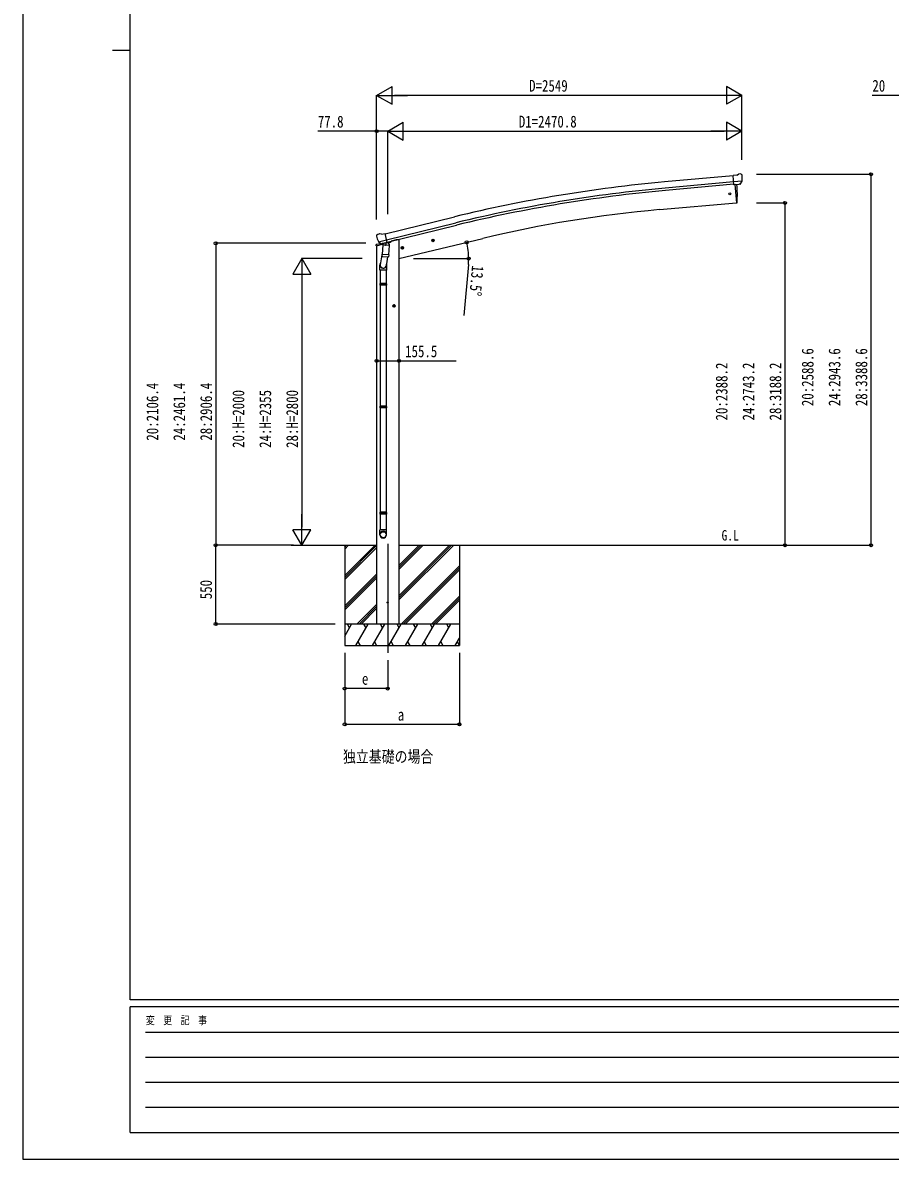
# Model space of a CAD drawing. Units: millimetres, scale not verified. Extents: x -10512 to 10512, y -7425 to 7425.
# Drawn here: x -10512 to -4461, y -7425 to 505 of the extents above; entities that cross this region are included whole.
import ezdxf
from ezdxf.enums import TextEntityAlignment as Align

# ---------------------------------------------------------------- set-up
doc = ezdxf.new("R2010")
doc.units = ezdxf.units.MM
doc.header["$LTSCALE"] = 30
for name, color, linetype in [('0-2_USER1', 3, 'Continuous'), ('0-3_YKK_12', 2, 'Continuous'), ('0-4_YKK_13', 4, 'Continuous'), ('0-5_YKK_A1', 4, 'Continuous'), ('0-6_YKK_D', 6, 'Continuous'), ('0-7_YKK_ZWAK', 7, 'Continuous')]:
    doc.layers.add(name, color=color, linetype=linetype)
doc.styles.add('ＭＳ ゴシック', font='')
doc.styles.get('ＭＳ ゴシック').set_extended_font_data('MS Gothic')

msp = doc.modelspace()

# ---------------------------------------------------------------- linework, layer by layer
at = {"layer": '0-3_YKK_12'}
msp.add_line((-7966.59, -3131.54), (-7966.59, -3890.74), dxfattribs=at)
at = {"layer": '0-4_YKK_13'}
for p, q in [((-5530.83, -558.55), (-5519.11, -551.79)), ((-5504.2, -550.2), (-5517.87, -551.4)), ((-5495.07, -555.95), (-5500.55, -551.35)), ((-5530.83, -558.55), (-5557.39, -560.88)), ((-5551.73, -625.54), (-5557.39, -560.88)), ((-5494.53, -600.84), (-5553.44, -606)), ((-5541.77, -624.67), (-5551.73, -625.54)), ((-5544.76, -624.93), (-5533.6, -752.53)), ((-5508.17, -621.73), (-5515.87, -622.4)), ((-5505.78, -620.33), (-5494.85, -601.39)), ((-5494, -557.99), (-5493.89, -559.34)), ((-5533.6, -752.53), (-5531.54, -752.28)), ((-8045.52, -982.73), (-8045.25, -983.88)), ((-8041.3, -974.16), (-8045.16, -980.45)), ((-8038.21, -971.91), (-8025.03, -968.74)), ((-8031.47, -1023.04), (-7973.96, -1009.23)), ((-8014.62, -1037.95), (-8030.99, -1023.46)), ((-8010.47, -971.42), (-8023.73, -968.72)), ((-8010.47, -971.42), (-7984.54, -965.19)), ((-8009.54, -1038.04), (-7972.84, -1029.23)), ((-7972.84, -1029.23), (-7971.31, -1028.86)), ((-7969.75, -1026.76), (-7968.81, -1026.83)), ((-7968.81, -1026.83), (-7955.5, -1042.14)), ((-7964.82, -1031.42), (-7945.93, -1026.89)), ((-7942.1, -1018.71), (-7942.1, -1022.02)), ((-7659.86, -1016.93), (-7640.41, -1012.26)), ((-7655.3, -1009.15), (-7657.43, -1016.35)), ((-7648, -1007.4), (-7655.3, -1009.15)), ((-7647.8, -1024.32), (-7652.47, -1004.87)), ((-7642.83, -1012.84), (-7648, -1007.4)), ((-7644.97, -1020.04), (-7642.83, -1012.84)), ((-8046.65, -1051.07), (-8003.95, -1040.81)), ((-8046.65, -1051.07), (-8046.65, -1044.18)), ((-8044.35, -1041.26), (-8018.14, -1034.97)), ((-8003.02, -1087.47), (-8018.94, -1183.64)), ((-8011.91, -1038.52), (-8004.39, -1036.71)), ((-8011.07, -1038.41), (-8009.54, -1038.04)), ((-8007.7, -1038.27), (-8007.76, -1039.01)), ((-8007, -1040.05), (-7981.19, -1046.49)), ((-8000.08, -1045.4), (-8004.76, -1112.24)), ((-7954.39, -1048.59), (-8000.08, -1045.4)), ((-7998.31, -1042.22), (-7998.54, -1045.51)), ((-7978.79, -1031.06), (-7979.81, -1045.66)), ((-7959.07, -1115.43), (-7954.39, -1048.59)), ((-7955.5, -1042.14), (-7955.94, -1048.49)), ((-7873.78, -1068.29), (-7854.33, -1063.62)), ((-7869.22, -1060.51), (-7871.35, -1067.7)), ((-7861.92, -1058.75), (-7869.22, -1060.51)), ((-7861.72, -1075.67), (-7866.39, -1056.23)), ((-7856.75, -1064.2), (-7861.92, -1058.75)), ((-7858.89, -1071.4), (-7856.75, -1064.2)), ((-8021.09, -1220.8), (-8021.09, -1186.45)), ((-8005.62, -1124.7), (-8004.74, -1112.24)), ((-8005.22, -1126.06), (-8005.22, -1126.06)), ((-7959.07, -1115.43), (-8004.76, -1112.24)), ((-8003.77, -1126.84), (-7962.07, -1129.76)), ((-7967.5, -1129.38), (-7978.23, -1192.96)), ((-7975.09, -1186.15), (-7975.09, -1220.8)), ((-7959.08, -1115.43), (-7959.97, -1128.13)), ((-7975.09, -1220.8), (-8021.09, -1220.8)), ((-8019.09, -1220.8), (-8019.09, -1314.8)), ((-7977.09, -1220.8), (-7977.09, -1314.8)), ((-8021.09, -1316.8), (-8020.09, -1314.8)), ((-7975.09, -1316.8), (-8021.09, -1316.8)), ((-7975.09, -1324.8), (-8021.09, -1324.8)), ((-7976.09, -1314.8), (-8020.09, -1314.8)), ((-7976.09, -1326.8), (-8020.09, -1326.8)), ((-8019.09, -1326.8), (-8019.09, -2170.99)), ((-7977.09, -1326.8), (-7977.09, -2170.99)), ((-7975.09, -1316.8), (-7976.09, -1314.8)), ((-7975.09, -1324.8), (-7976.09, -1326.8)), ((-7975.09, -1316.8), (-7975.09, -1324.8)), ((-7912.59, -1470.86), (-7932.59, -1470.86)), ((-7922.59, -1463.36), (-7929.09, -1467.11)), ((-7929.09, -1467.11), (-7929.09, -1474.62)), ((-7929.09, -1474.62), (-7922.59, -1478.37)), ((-7922.59, -1480.86), (-7922.59, -1460.86)), ((-7916.09, -1467.11), (-7922.59, -1463.36)), ((-8021.09, -2172.99), (-8020.09, -2170.99)), ((-7975.09, -2172.99), (-8021.09, -2172.99)), ((-7975.09, -2180.99), (-8021.09, -2180.99)), ((-7976.09, -2170.99), (-8020.09, -2170.99)), ((-7976.09, -2182.99), (-8020.09, -2182.99)), ((-8019.09, -2182.99), (-8019.09, -2911.18)), ((-7977.09, -2182.99), (-7977.09, -2911.18)), ((-7975.09, -2172.99), (-7976.09, -2170.99)), ((-7975.09, -2180.99), (-7976.09, -2182.99)), ((-7975.09, -2172.99), (-7975.09, -2180.99)), ((-8021.09, -2913.18), (-8020.09, -2911.18)), ((-7975.09, -2913.18), (-8021.09, -2913.18)), ((-7975.09, -2921.18), (-8021.09, -2921.18)), ((-7976.09, -2911.18), (-8020.09, -2911.18)), ((-7976.09, -2923.18), (-8020.09, -2923.18)), ((-8019.09, -2923.18), (-8019.09, -3033.18)), ((-7977.09, -2923.18), (-7977.09, -3033.18)), ((-7975.09, -2913.18), (-7976.09, -2911.18)), ((-7975.09, -2921.18), (-7976.09, -2923.18)), ((-7975.09, -2913.18), (-7975.09, -2921.18)), ((-8021.09, -3067.32), (-8021.09, -3033.18)), ((-7975.09, -3033.18), (-8021.09, -3033.18)), ((-7975.09, -3067.32), (-7975.09, -3033.18))]:
    msp.add_line(p, q, dxfattribs=at)
for points in [[(-5541.77, -624.67), (-5541.5, -624.73), (-5516.13, -622.51), (-5515.87, -622.4)], [(-5494.45, -600.21), (-5494.74, -601.2), (-5494.85, -601.39)], [(-8031.74, -1022.46), (-8031.15, -1023.31), (-8030.99, -1023.46)], [(-7979.11, -1030.64), (-7979.34, -1030.79), (-8004.11, -1036.74), (-8004.39, -1036.71)], [(-7979.11, -1030.64), (-7969.38, -1028.31), (-7984.54, -965.19)], [(-7657.43, -1016.35), (-7652.26, -1021.79), (-7644.97, -1020.04)], [(-7871.35, -1067.7), (-7866.18, -1073.15), (-7858.89, -1071.4)], [(-8021.09, -1316.8), (-8021.09, -1324.8), (-8020.09, -1326.8)], [(-7922.59, -1478.37), (-7916.09, -1474.62), (-7916.09, -1467.11)], [(-8021.09, -2172.99), (-8021.09, -2180.99), (-8020.09, -2182.99)], [(-8021.09, -2913.18), (-8021.09, -2921.18), (-8020.09, -2923.18)]]:
    msp.add_lwpolyline(points, dxfattribs=at)
for centre, radius in [((-5579.28, -689.27), 6.5), ((-7650.13, -1014.59), 8.5), ((-7650.13, -1014.59), 7.7), ((-7650.13, -1014.59), 6.5), ((-7864.05, -1065.95), 8.5), ((-7864.05, -1065.95), 7.7), ((-7864.05, -1065.95), 6.5), ((-7922.59, -1470.86), 8.5), ((-7922.59, -1470.86), 7.7), ((-7922.59, -1470.86), 6.5), ((-7966.34, -3540.75), 4.5)]:
    msp.add_circle(centre, radius, dxfattribs=at)
for centre, radius, start, end in [((-5517.61, -554.38), 3, 95, 120), ((-5503.77, -555.18), 5, 50.00648, 94.99352), ((-6427.36, -696.72), 900, 356.63919, 4.64986), ((-5695.51, -576.98), 202.4, 353.4085, 5), ((-5531.91, -749.3), 3, 277, 356.63919), ((-7848.44, -936.63), 202.4, 193.5, 205.09125), ((-8037.04, -976.77), 5, 103.5, 148.5), ((-8024.33, -971.66), 3, 78.5, 103.5), ((-7978.19, -1031.14), 0.604, 100.59842, 172.20595), ((-7971.43, -1028.38), 0.5, 283.5, 318.76246), ((-7947.1, -1022.02), 5, 283.5, 0), ((-8043.65, -1044.18), 3, 103.5, 180), ((-8011.19, -1037.92), 0.5, 248.23754, 283.5), ((-8008.2, -1038.24), 0.5, 356, 103.5), ((-8006.76, -1039.08), 1, 176, 256), ((-7980.83, -1045.52), 1.03, 250.03897, 351.96569), ((-7991.09, -1186.45), 30, 177.45142, 180), ((-8003.67, -1124.88), 1.95, 175.04017, 217.47766), ((-8003.63, -1124.85), 2, 217.40962, 266), ((-7961.93, -1127.76), 2, 266, 349.46843)]:
    msp.add_arc(centre, radius, start, end, dxfattribs=at)
for centre, major_axis, ratio, start_param, end_param in [((-5489.68, -553.95), (-15.35, 3.44), 0.101033, 5.9751426, 5.9753737), ((-5508.43, -618.73), (1.62, -2.54), 0.997631, 5.8041905, 5.8929484), ((-5508.5, -618.62), (-3.5, 2.17), 0.650902, 2.1145521, 2.1873627), ((-5508.38, -618.82), (1.62, -2.54), 0.997631, 5.965759, 6.7621801), ((-5497, -558.25), (2.71, -1.31), 0.997474, 0.5366567, 1.3225652), ((-8042.6, -982.02), (-1.57, -2.57), 0.99628, 4.712389, 5.4996506), ((-8012.63, -1035.69), (-0.73, -2.92), 0.997631, 5.8041905, 6.6006116), ((-8012.57, -1035.47), (2.63, 3.16), 0.650902, 4.0958226, 4.1686332), ((-8012.6, -1035.59), (-0.73, -2.92), 0.997631, 0.3902369, 0.4789948), ((-7998.09, -1186.15), (23, 0), 0.996195, 2.5560258, 6.5663028), ((-7998.09, -1186.15), (21, 0), 0.996195, 2.9349147, 5.9512394), ((-7998.09, -3065.58), (-23, 0), 0.996195, 3.1415927, 6.2831853), ((-7998.09, -3067.32), (-23, 0), 0.996195, 3.1415927, 6.2831853), ((-7998.09, -3067.32), (0, -23.43), 0.981806, 4.712389, 7.8539816)]:
    msp.add_ellipse(centre, major_axis=major_axis, ratio=ratio, start_param=start_param, end_param=end_param, dxfattribs=at)
msp.add_ellipse((-7998.09, -3067.32), major_axis=(21, 0), ratio=0.996195, dxfattribs=at)
at = {"layer": '0-5_YKK_A1'}
for p, q in [((-5557.21, -562.94), (-6034.52, -606.22)), ((-5553.45, -605.94), (-6030.63, -649.2)), ((-5551.98, -622.72), (-6029.11, -665.98)), ((-5544.76, -624.93), (-5533.6, -752.53)), ((-6071.54, -799.6), (-5533.6, -752.53)), ((-7984.07, -967.15), (-7501.19, -849.67)), ((-7973.99, -1009.12), (-7490.99, -891.61)), ((-7970.06, -1025.5), (-7487.01, -907.97)), ((-7908.59, -1010.75), (-7942.1, -1018.79)), ((-7888.59, -1010.75), (-7908.59, -1010.75)), ((-7888.59, -1140.75), (-7302.91, -1000.14)), ((-7888.59, -1010.75), (-7888.59, -3690.75)), ((-8044.09, -1050.45), (-8044.09, -3690.75)), ((-8640.42, -3140.75), (-8044.09, -3140.75)), ((-8266.34, -3140.75), (-8266.34, -3840.74)), ((-8266.34, -3351.97), (-8055.11, -3140.75)), ((-8266.34, -3168.13), (-8238.96, -3140.75)), ((-8266.34, -3153.98), (-8253.1, -3140.75)), ((-8266.34, -3366.12), (-8044.09, -3143.87)), ((-8266.34, -3380.26), (-8044.09, -3158.01)), ((-7888.59, -3140.75), (-5279.08, -3140.75)), ((-7888.59, -3523.01), (-7506.32, -3140.75)), ((-7888.59, -3494.72), (-7534.61, -3140.75)), ((-7888.59, -3508.86), (-7520.47, -3140.75)), ((-7888.59, -3310.88), (-7718.46, -3140.75)), ((-7888.59, -3296.73), (-7732.6, -3140.75)), ((-7888.59, -3282.59), (-7746.74, -3140.75)), ((-7466.34, -3140.75), (-7466.34, -3840.74)), ((-7872.48, -3690.75), (-7466.34, -3284.61)), ((-7858.34, -3690.75), (-7466.34, -3298.75)), ((-7844.19, -3690.75), (-7466.34, -3312.89)), ((-8266.34, -3564.1), (-8044.09, -3341.86)), ((-8266.34, -3578.25), (-8044.09, -3356)), ((-8266.34, -3592.39), (-8044.09, -3370.14)), ((-8180.85, -3690.75), (-8044.09, -3553.99)), ((-8166.7, -3690.75), (-8044.09, -3568.13)), ((-7660.35, -3690.75), (-7466.34, -3496.74)), ((-7646.2, -3690.75), (-7466.34, -3510.88)), ((-7632.06, -3690.75), (-7466.34, -3525.02)), ((-8152.56, -3690.75), (-8044.09, -3582.27)), ((-8266.34, -3774.58), (-8217.94, -3690.74)), ((-7466.34, -3690.75), (-8266.34, -3690.75)), ((-8232.94, -3716.73), (-8247.94, -3690.74)), ((-8189.07, -3840.74), (-8102.47, -3690.74)), ((-8117.47, -3716.73), (-8132.47, -3690.75)), ((-8073.6, -3840.74), (-7987, -3690.75)), ((-8002, -3716.73), (-8017, -3690.74)), ((-7958.13, -3840.74), (-7871.53, -3690.75)), ((-7886.53, -3716.73), (-7901.53, -3690.74)), ((-7842.66, -3840.74), (-7756.06, -3690.75)), ((-7771.06, -3716.73), (-7786.06, -3690.74)), ((-7727.19, -3840.74), (-7640.59, -3690.75)), ((-7670.59, -3690.75), (-7655.59, -3716.73)), ((-7611.72, -3840.74), (-7525.12, -3690.75)), ((-7540.12, -3716.73), (-7555.12, -3690.74)), ((-7496.25, -3840.74), (-7466.34, -3788.93)), ((-8266.34, -3840.74), (-7466.34, -3840.74)), ((-8174.07, -3814.77), (-8159.07, -3840.74)), ((-8058.6, -3814.76), (-8043.6, -3840.74)), ((-7943.13, -3814.76), (-7928.13, -3840.74)), ((-7827.66, -3814.77), (-7812.66, -3840.74)), ((-7712.19, -3814.77), (-7697.19, -3840.74)), ((-7596.72, -3814.77), (-7581.72, -3840.74)), ((-7481.25, -3814.77), (-7466.25, -3840.74))]:
    msp.add_line(p, q, dxfattribs=at)
for centre, radius, start, end in [((-5129.83, -10596.14), 10030.81, 95.17465, 103.67464), ((-5129.83, -10596.14), 9987.65, 95.17465, 103.67464), ((-5129.83, -10596.14), 9970.81, 95.17465, 103.67464), ((-5337.92, -9184.91), 8417.35, 95.00001, 103.5)]:
    msp.add_arc(centre, radius, start, end, dxfattribs=at)
at = {"layer": '0-6_YKK_D'}
for p, q in [((-8044.59, -2.19), (-7936.33, 60.31)), ((-7936.33, -64.69), (-7936.33, 60.31)), ((-5495.51, -2.19), (-5603.77, 60.31)), ((-5603.77, 60.31), (-5603.77, -64.69)), ((-8044.59, -868.66), (-8044.59, -1.19)), ((-8044.59, -2.19), (-7936.33, -64.69)), ((-8044.59, -2.19), (-7828.08, -2.19)), ((-5620.51, -2.19), (-7919.59, -2.19)), ((-5495.51, -2.19), (-5712.02, -2.19)), ((-5495.51, -2.19), (-5603.77, -64.69)), ((-5495.51, -452.24), (-5495.51, -1.19)), ((-7966.34, -252.19), (-7858.08, -189.69)), ((-7858.08, -314.69), (-7858.08, -189.69)), ((-5495.51, -252.19), (-5603.77, -189.69)), ((-5603.77, -189.69), (-5603.77, -314.69)), ((-8044.09, -868.7), (-8044.09, -251.19)), ((-7966.34, -830.76), (-7966.34, -251.19)), ((-7966.34, -829.76), (-7966.34, -251.19)), ((-7966.34, -252.19), (-7858.08, -314.69)), ((-7966.34, -252.19), (-7749.83, -252.19)), ((-7841.34, -252.19), (-5620.51, -252.19)), ((-5495.51, -252.19), (-5712.02, -252.19)), ((-5495.51, -252.19), (-5603.77, -314.69)), ((-5495.51, -452.24), (-5495.51, -251.19)), ((-5393.59, -552.19), (-4594.51, -552.19)), ((-4595.51, -552.19), (-4595.51, -3140.75)), ((-5394.59, -752.53), (-5194.51, -752.53)), ((-5195.51, -752.53), (-5195.51, -3140.75)), ((-8119.59, -1034.34), (-9167.34, -1034.34)), ((-9166.34, -1034.34), (-9166.34, -3140.75)), ((-8566.34, -1140.75), (-8628.84, -1249)), ((-8144.59, -1140.75), (-8567.34, -1140.75)), ((-8566.34, -1140.75), (-8503.84, -1249)), ((-8566.34, -1140.75), (-8566.34, -1357.25)), ((-7787.59, -1140.75), (-7400.73, -1140.75)), ((-7403.59, -1183.2), (-7434.64, -1537.85)), ((-8628.84, -1249), (-8503.84, -1249)), ((-8566.34, -1265.75), (-8566.34, -3015.75)), ((-8566.34, -3140.75), (-8566.34, -2924.24)), ((-8566.34, -3140.75), (-8628.84, -3032.49)), ((-8503.84, -3032.49), (-8628.84, -3032.49)), ((-8566.34, -3140.75), (-8503.84, -3032.49)), ((-8660.21, -3140.75), (-9167.34, -3140.75)), ((-8623.38, -3140.75), (-9167.34, -3140.75)), ((-9166.34, -3690.75), (-9166.34, -3140.75)), ((-8639.42, -3140.75), (-8565.34, -3140.75)), ((-5393.59, -3140.75), (-5194.51, -3140.75)), ((-5393.59, -3140.75), (-4594.51, -3140.75)), ((-8332.03, -3690.75), (-9167.34, -3690.75)), ((-8266.34, -3890.74), (-8266.34, -4391.74)), ((-8266.34, -3890.74), (-8266.34, -4141.74)), ((-7966.34, -3942.12), (-7966.34, -4141.74)), ((-7466.34, -3891.74), (-7466.34, -4391.74)), ((-7966.34, -4140.74), (-8266.34, -4140.74)), ((-7466.34, -4390.74), (-8266.34, -4390.74))]:
    msp.add_line(p, q, dxfattribs=at)
for points in [[(-4390.19, -2.19), (-4410.19, -2.19), (-4586.69, -2.19)], [(-7966.34, -252.19), (-8044.09, -252.19), (-8455.09, -252.19)], [(-8044.09, -1854.91), (-7888.59, -1854.91), (-7490.09, -1854.91)]]:
    msp.add_lwpolyline(points, dxfattribs=at)
for centre in [(-8044.09, -252.19), (-4595.51, -552.19), (-5195.51, -752.53), (-9166.34, -1034.34), (-7415.18, -1027.09), (-7401.73, -1140.75), (-8044.09, -1854.91), (-7888.59, -1854.91), (-9166.34, -3140.75), (-9166.34, -3140.75), (-5195.51, -3140.75), (-4595.51, -3140.75), (-9166.34, -3690.75), (-8266.34, -4140.74), (-7966.34, -4140.74), (-8266.34, -4390.74), (-7466.34, -4390.74)]:
    msp.add_circle(centre, 10.62, dxfattribs=at)
for start, end in [(360, 13.5), (354.99678, 360)]:
    msp.add_arc((-7888.59, -1140.75), 486.86, start, end, dxfattribs=at)
at = {"layer": '0-7_YKK_ZWAK'}
for p, q in [((-9762.45, -6312.5), (-9762.45, 6937.5)), ((-9887.45, 312.5), (-9762.45, 312.5)), ((9737.55, -6312.5), (-9762.45, -6312.5)), ((-3262.45, -6362.5), (-9762.45, -6362.5)), ((-9762.45, -7237.5), (-9762.45, -6362.5)), ((-9656.2, -6537.5), (-3387.45, -6537.5)), ((-9656.2, -6712.5), (-3387.45, -6712.5)), ((-9656.2, -6887.5), (-3387.45, -6887.5)), ((-9656.2, -7062.5), (-3387.45, -7062.5)), ((-9762.45, -7237.5), (-3262.45, -7237.5))]:
    msp.add_line(p, q, dxfattribs=at)
msp.add_lwpolyline([(-10512.5, -7425), (10512.5, -7425), (10512.5, 7425), (-10512.5, 7425)], close=True, dxfattribs=at)

# ---------------------------------------------------------------- texts
at = {"layer": '0-2_USER1', "style": 'ＭＳ ゴシック', "width": 0.8}
for s, height, p in [('G.L', 73.31, (-5637.23, -3130.14)), ('独立基礎の場合', 82.48, (-8278.41, -4681.93))]:
    msp.add_text(s, height=height, dxfattribs=at).set_placement(p, align=Align.BOTTOM_LEFT)
at = {"layer": '0-6_YKK_D', "style": 'ＭＳ ゴシック', "width": 0.8}
for s, p in [('D=2549', (-6980.05, -1.19)), ('20', (-4585.69, -1.19)), ('77.8', (-8454.09, -251.19)), ('D1=2470.8', (-7051.93, -251.19)), ('155.5', (-7845.09, -1853.91)), ('e', (-8146.34, -4139.08)), ('a', (-7896.34, -4389.08))]:
    msp.add_text(s, height=82.48, dxfattribs=at).set_placement(p, align=Align.BOTTOM_LEFT)
for s, rotation, p in [('13.5°', 264.997, (-7402.68, -1184.29)), ('20:2588.6', 90, (-4971.51, -2170.47)), ('24:2943.6', 90, (-4784.01, -2170.47)), ('28:3388.6', 90, (-4596.51, -2170.47)), ('20:2388.2', 90, (-5571.51, -2270.64)), ('24:2743.2', 90, (-5384.01, -2270.64)), ('28:3188.2', 90, (-5196.51, -2270.64)), ('20:2106.4', 90, (-9542.34, -2411.54)), ('24:2461.4', 90, (-9354.84, -2411.54)), ('28:2906.4', 90, (-9167.34, -2411.54)), ('20:H=2000', 90, (-8942.34, -2461.75)), ('24:H=2355', 90, (-8754.84, -2461.75)), ('28:H=2800', 90, (-8567.34, -2461.75)), ('550', 90, (-9168, -3517.75))]:
    msp.add_text(s, height=82.48, rotation=rotation, dxfattribs=at).set_placement(p, align=Align.BOTTOM_LEFT)
at = {"layer": '0-7_YKK_ZWAK', "style": 'ＭＳ ゴシック', "width": 0.8}
msp.add_text('変  更  記  事', height=54.99, dxfattribs=at).set_placement((-9653.28, -6500), align=Align.BOTTOM_LEFT)

doc.saveas('drawing.dxf')
